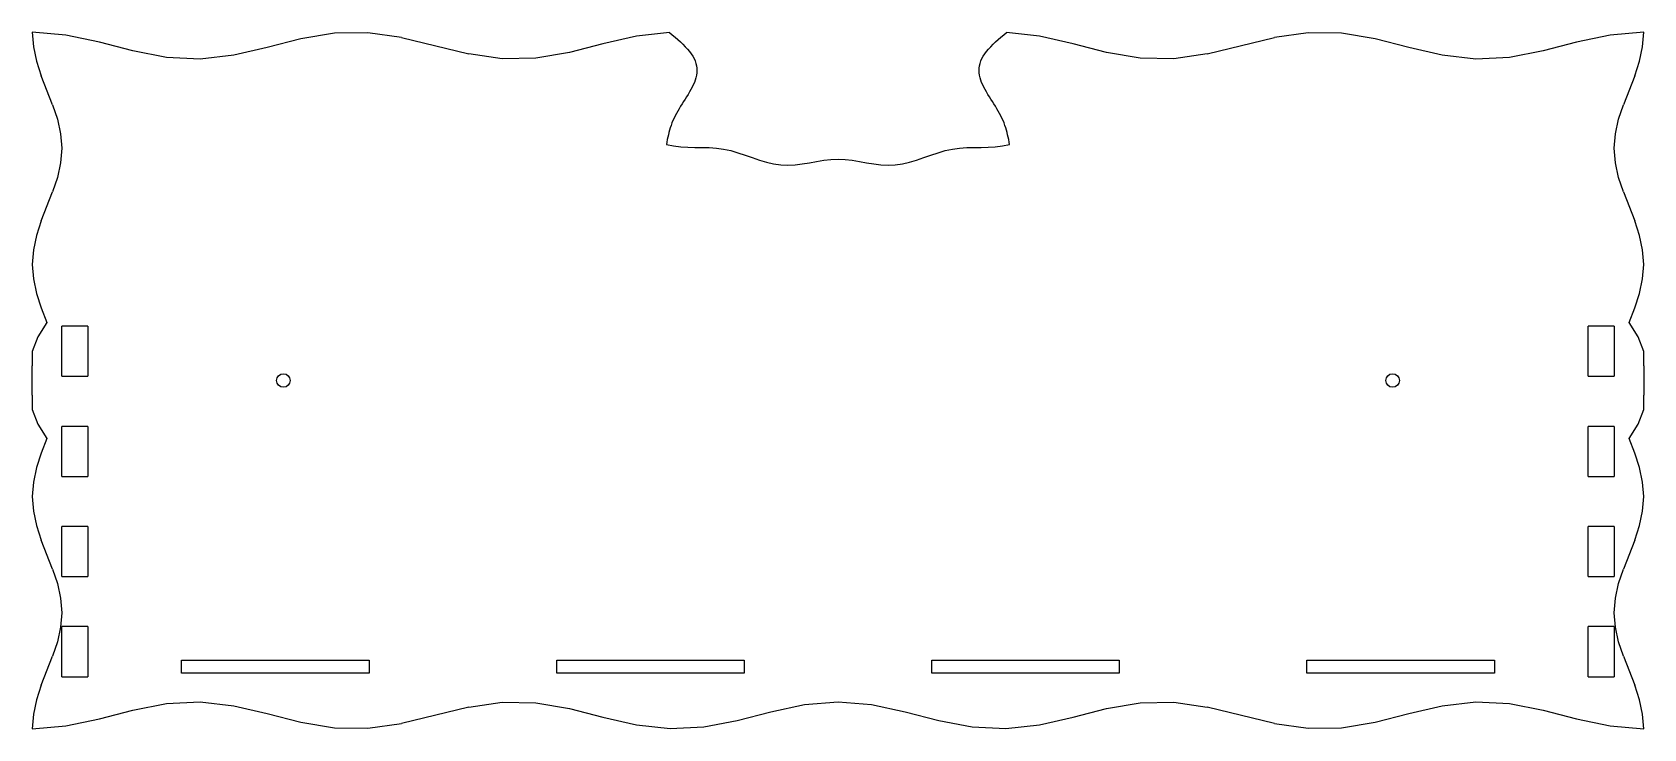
# Model space of a CAD drawing. Header units: millimetres. Extents: x 0 to 716, y 0 to 309.
import ezdxf

# ---------------------------------------------------------------- set-up
doc = ezdxf.new("R2010")
doc.units = ezdxf.units.MM
doc.layers.add('CutProfile', color=7, linetype='CONTINUOUS')

msp = doc.modelspace()

# ---------------------------------------------------------------- linework, layer by layer
at = {"layer": 'CutProfile'}
for p, q in [((14.91, 307.96), (0, 309.2)), ((0, 309.2), (0.5, 302.76)), ((29.82, 304.75), (14.91, 307.96)), ((134.18, 308.74), (119.27, 306.2)), ((149.08, 309), (134.18, 308.74)), ((163.99, 306.85), (149.08, 309)), ((282.93, 309.11), (268.35, 307.44)), ((282.93, 309.11), (284.18, 308.08)), ((284.18, 308.08), (285.43, 307.02)), ((430.17, 307.02), (431.42, 308.08)), ((431.42, 308.08), (432.67, 309.11)), ((447.25, 307.44), (432.67, 309.11)), ((566.52, 309), (551.61, 306.85)), ((581.42, 308.74), (566.52, 309)), ((596.33, 306.2), (581.42, 308.74)), ((700.69, 307.96), (685.78, 304.75)), ((715.6, 309.2), (700.69, 307.96)), ((715.1, 302.76), (715.6, 309.2)), ((0.5, 302.76), (1.92, 296.32)), ((44.73, 300.9), (29.82, 304.75)), ((59.63, 298), (44.73, 300.9)), ((104.36, 302.42), (89.45, 298.96)), ((119.27, 306.2), (104.36, 302.42)), ((163.99, 306.85), (193.81, 299.55)), ((253.44, 303.98), (238.53, 300.2)), ((268.35, 307.44), (253.44, 303.98)), ((285.43, 307.02), (286.65, 305.97)), ((286.65, 305.97), (287.83, 304.91)), ((287.83, 304.91), (288.94, 303.85)), ((288.94, 303.85), (289.98, 302.79)), ((289.98, 302.79), (290.94, 301.73)), ((290.94, 301.73), (291.82, 300.68)), ((291.82, 300.68), (292.61, 299.62)), ((422.99, 299.62), (423.78, 300.68)), ((423.78, 300.68), (424.66, 301.73)), ((424.66, 301.73), (425.62, 302.79)), ((425.62, 302.79), (426.66, 303.85)), ((426.66, 303.85), (427.77, 304.91)), ((427.77, 304.91), (428.95, 305.97)), ((428.95, 305.97), (430.17, 307.02)), ((462.16, 303.98), (447.25, 307.44)), ((477.07, 300.2), (462.16, 303.98)), ((521.79, 299.55), (551.61, 306.85)), ((611.24, 302.42), (596.33, 306.2)), ((626.15, 298.96), (611.24, 302.42)), ((670.88, 300.9), (655.97, 298)), ((685.78, 304.75), (670.88, 300.9)), ((713.68, 296.32), (715.1, 302.76)), ((1.92, 296.32), (4.04, 289.88)), ((74.54, 297.25), (59.63, 298)), ((89.45, 298.96), (74.54, 297.25)), ((208.72, 297.4), (193.81, 299.55)), ((223.62, 297.66), (208.72, 297.4)), ((238.53, 300.2), (223.62, 297.66)), ((292.61, 299.62), (293.29, 298.56)), ((293.29, 298.56), (293.87, 297.5)), ((293.87, 297.5), (294.35, 296.44)), ((294.35, 296.44), (294.72, 295.38)), ((294.72, 295.38), (294.98, 294.32)), ((294.98, 294.32), (295.13, 293.27)), ((420.47, 293.27), (420.62, 294.32)), ((420.62, 294.32), (420.88, 295.38)), ((420.88, 295.38), (421.25, 296.44)), ((421.25, 296.44), (421.73, 297.5)), ((421.73, 297.5), (422.31, 298.56)), ((422.31, 298.56), (422.99, 299.62)), ((491.98, 297.66), (477.07, 300.2)), ((506.88, 297.4), (491.98, 297.66)), ((521.79, 299.55), (506.88, 297.4)), ((641.06, 297.25), (626.15, 298.96)), ((655.97, 298), (641.06, 297.25)), ((711.56, 289.88), (713.68, 296.32)), ((9.06, 276.99), (4.04, 289.88)), ((294.02, 286.92), (293.55, 285.86)), ((294.41, 287.98), (294.02, 286.92)), ((294.74, 289.03), (294.41, 287.98)), ((294.97, 290.09), (294.74, 289.03)), ((295.12, 291.15), (294.97, 290.09)), ((295.18, 292.21), (295.12, 291.15)), ((295.13, 293.27), (295.18, 292.21)), ((420.42, 292.21), (420.47, 293.27)), ((420.48, 291.15), (420.42, 292.21)), ((420.63, 290.09), (420.48, 291.15)), ((420.86, 289.03), (420.63, 290.09)), ((421.19, 287.98), (420.86, 289.03)), ((421.58, 286.92), (421.19, 287.98)), ((422.05, 285.86), (421.58, 286.92)), ((711.56, 289.88), (706.54, 276.99)), ((289.87, 279.51), (289.2, 278.45)), ((290.55, 280.57), (289.87, 279.51)), ((291.21, 281.62), (290.55, 280.57)), ((291.85, 282.68), (291.21, 281.62)), ((292.46, 283.74), (291.85, 282.68)), ((293.03, 284.8), (292.46, 283.74)), ((293.55, 285.86), (293.03, 284.8)), ((422.57, 284.8), (422.05, 285.86)), ((423.14, 283.74), (422.57, 284.8)), ((423.75, 282.68), (423.14, 283.74)), ((424.39, 281.62), (423.75, 282.68)), ((425.05, 280.57), (424.39, 281.62)), ((425.73, 279.51), (425.05, 280.57)), ((426.4, 278.45), (425.73, 279.51)), ((9.06, 276.99), (11.18, 270.55)), ((285.49, 272.1), (284.98, 271.04)), ((286.04, 273.16), (285.49, 272.1)), ((286.62, 274.22), (286.04, 273.16)), ((287.23, 275.27), (286.62, 274.22)), ((287.87, 276.33), (287.23, 275.27)), ((288.53, 277.39), (287.87, 276.33)), ((289.2, 278.45), (288.53, 277.39)), ((427.07, 277.39), (426.4, 278.45)), ((427.73, 276.33), (427.07, 277.39)), ((428.37, 275.27), (427.73, 276.33)), ((428.98, 274.22), (428.37, 275.27)), ((429.56, 273.16), (428.98, 274.22)), ((430.11, 272.1), (429.56, 273.16)), ((430.62, 271.04), (430.11, 272.1)), ((704.42, 270.55), (706.54, 276.99)), ((11.18, 270.55), (12.6, 264.11)), ((283.01, 265.75), (282.72, 264.69)), ((283.33, 266.81), (283.01, 265.75)), ((283.69, 267.87), (283.33, 266.81)), ((284.08, 268.93), (283.69, 267.87)), ((284.51, 269.98), (284.08, 268.93)), ((284.98, 271.04), (284.51, 269.98)), ((431.09, 269.98), (430.62, 271.04)), ((431.52, 268.93), (431.09, 269.98)), ((431.91, 267.87), (431.52, 268.93)), ((432.27, 266.81), (431.91, 267.87)), ((432.59, 265.75), (432.27, 266.81)), ((432.88, 264.69), (432.59, 265.75)), ((703, 264.11), (704.42, 270.55)), ((12.6, 264.11), (13.1, 257.67)), ((13.1, 257.67), (12.6, 251.22)), ((281.8, 260.46), (281.6, 259.4)), ((281.6, 259.4), (284.77, 258.71)), ((282.01, 261.52), (281.8, 260.46)), ((282.23, 262.57), (282.01, 261.52)), ((282.46, 263.63), (282.23, 262.57)), ((282.72, 264.69), (282.46, 263.63)), ((284.77, 258.71), (287.95, 258.3)), ((287.95, 258.3), (291.12, 258.12)), ((291.12, 258.12), (294.3, 258.07)), ((294.3, 258.07), (297.48, 258.07)), ((297.48, 258.07), (300.65, 257.99)), ((300.65, 257.99), (303.82, 257.76)), ((303.82, 257.76), (307, 257.31)), ((408.6, 257.31), (411.77, 257.76)), ((411.77, 257.76), (414.95, 257.99)), ((414.95, 257.99), (418.12, 258.07)), ((418.12, 258.07), (421.3, 258.07)), ((421.3, 258.07), (424.48, 258.12)), ((424.48, 258.12), (427.65, 258.3)), ((427.65, 258.3), (430.82, 258.71)), ((430.82, 258.71), (434, 259.4)), ((433.14, 263.63), (432.88, 264.69)), ((433.37, 262.57), (433.14, 263.63)), ((433.59, 261.52), (433.37, 262.57)), ((433.8, 260.46), (433.59, 261.52)), ((434, 259.4), (433.8, 260.46)), ((702.5, 257.67), (703, 264.11)), ((703, 251.22), (702.5, 257.67)), ((12.6, 251.22), (11.18, 244.78)), ((307, 257.31), (310.18, 256.63)), ((310.18, 256.63), (313.35, 255.73)), ((313.35, 255.73), (316.52, 254.68)), ((316.52, 254.68), (319.7, 253.56)), ((319.7, 253.56), (322.88, 252.47)), ((322.88, 252.47), (326.05, 251.52)), ((326.05, 251.52), (329.23, 250.8)), ((329.23, 250.8), (332.4, 250.37)), ((338.75, 250.4), (341.93, 250.78)), ((341.93, 250.78), (345.1, 251.3)), ((345.1, 251.3), (348.27, 251.86)), ((348.27, 251.86), (351.45, 252.35)), ((351.45, 252.35), (354.62, 252.68)), ((354.62, 252.68), (357.8, 252.8)), ((357.8, 252.8), (360.98, 252.68)), ((360.98, 252.68), (364.15, 252.35)), ((364.15, 252.35), (367.32, 251.86)), ((367.32, 251.86), (370.5, 251.3)), ((370.5, 251.3), (373.68, 250.78)), ((373.68, 250.78), (376.85, 250.4)), ((383.2, 250.37), (386.38, 250.8)), ((386.38, 250.8), (389.55, 251.52)), ((389.55, 251.52), (392.73, 252.47)), ((392.73, 252.47), (395.9, 253.56)), ((395.9, 253.56), (399.07, 254.68)), ((399.07, 254.68), (402.25, 255.73)), ((402.25, 255.73), (405.43, 256.63)), ((405.43, 256.63), (408.6, 257.31)), ((704.42, 244.78), (703, 251.22)), ((11.18, 244.78), (9.06, 238.34)), ((332.4, 250.37), (335.57, 250.24)), ((335.57, 250.24), (338.75, 250.4)), ((376.85, 250.4), (380.02, 250.24)), ((380.02, 250.24), (383.2, 250.37)), ((706.54, 238.34), (704.42, 244.78)), ((4.04, 225.46), (9.06, 238.34)), ((706.54, 238.34), (711.56, 225.46)), ((4.04, 225.46), (1.92, 219.02)), ((713.68, 219.02), (711.56, 225.46)), ((1.92, 219.02), (0.5, 212.57)), ((715.1, 212.57), (713.68, 219.02)), ((0.5, 212.57), (0, 206.13)), ((715.6, 206.13), (715.1, 212.57)), ((0, 206.13), (0.5, 199.69)), ((715.1, 199.69), (715.6, 206.13)), ((0.5, 199.69), (1.92, 193.25)), ((1.92, 193.25), (4.04, 186.81)), ((711.56, 186.81), (713.68, 193.25)), ((713.68, 193.25), (715.1, 199.69)), ((4.04, 186.81), (6.55, 180.37)), ((709.05, 180.37), (711.56, 186.81)), ((6.55, 180.37), (2.46, 173.93)), ((713.14, 173.93), (709.05, 180.37)), ((2.46, 173.93), (0, 167.48)), ((13.1, 156.46), (13.1, 178.69)), ((24.7, 178.69), (13.1, 178.69)), ((24.7, 178.69), (24.7, 156.46)), ((690.9, 156.46), (690.9, 178.69)), ((702.5, 178.69), (690.9, 178.69)), ((702.5, 178.69), (702.5, 156.46)), ((715.6, 167.48), (713.14, 173.93)), ((0, 167.48), (0, 161.04)), ((715.6, 161.04), (715.6, 167.48)), ((0, 148.16), (0, 161.04)), ((715.6, 161.04), (715.6, 148.16)), ((13.1, 156.46), (24.7, 156.46)), ((690.9, 156.46), (702.5, 156.46)), ((0, 148.16), (0, 141.72)), ((715.6, 141.72), (715.6, 148.16)), ((0, 141.72), (2.46, 135.28)), ((713.14, 135.28), (715.6, 141.72)), ((2.46, 135.28), (6.55, 128.83)), ((6.55, 128.83), (4.04, 122.39)), ((13.1, 112.01), (13.1, 134.24)), ((24.7, 134.24), (13.1, 134.24)), ((24.7, 134.24), (24.7, 112.01)), ((690.9, 112.01), (690.9, 134.24)), ((702.5, 134.24), (690.9, 134.24)), ((702.5, 134.24), (702.5, 112.01)), ((709.05, 128.83), (713.14, 135.28)), ((711.56, 122.39), (709.05, 128.83)), ((4.04, 122.39), (1.92, 115.95)), ((713.68, 115.95), (711.56, 122.39)), ((1.92, 115.95), (0.5, 109.51)), ((715.1, 109.51), (713.68, 115.95)), ((0.5, 109.51), (0, 103.07)), ((13.1, 112.01), (24.7, 112.01)), ((690.9, 112.01), (702.5, 112.01)), ((715.6, 103.07), (715.1, 109.51)), ((0, 103.07), (0.5, 96.62)), ((715.1, 96.62), (715.6, 103.07)), ((0.5, 96.62), (1.92, 90.18)), ((713.68, 90.18), (715.1, 96.62)), ((1.92, 90.18), (4.04, 83.74)), ((13.1, 67.56), (13.1, 89.79)), ((24.7, 89.79), (13.1, 89.79)), ((24.7, 89.79), (24.7, 67.56)), ((690.9, 67.56), (690.9, 89.79)), ((702.5, 89.79), (690.9, 89.79)), ((702.5, 89.79), (702.5, 67.56)), ((711.56, 83.74), (713.68, 90.18)), ((9.06, 70.86), (4.04, 83.74)), ((711.56, 83.74), (706.54, 70.86)), ((9.06, 70.86), (11.18, 64.42)), ((11.18, 64.42), (12.6, 57.98)), ((13.1, 67.56), (24.7, 67.56)), ((690.9, 67.56), (702.5, 67.56)), ((703, 57.98), (704.42, 64.42)), ((704.42, 64.42), (706.54, 70.86)), ((12.6, 57.98), (13.1, 51.53)), ((702.5, 51.53), (703, 57.98)), ((13.1, 51.53), (12.6, 45.09)), ((703, 45.09), (702.5, 51.53)), ((12.6, 45.09), (11.18, 38.65)), ((13.1, 23.11), (13.1, 45.34)), ((24.7, 45.34), (13.1, 45.34)), ((24.7, 45.34), (24.7, 23.11)), ((690.9, 23.11), (690.9, 45.34)), ((702.5, 45.34), (690.9, 45.34)), ((702.5, 45.34), (702.5, 23.11)), ((704.42, 38.65), (703, 45.09)), ((11.18, 38.65), (9.06, 32.21)), ((706.54, 32.21), (704.42, 38.65)), ((4.04, 19.32), (9.06, 32.21)), ((66.34, 24.7), (66.34, 30.5)), ((66.34, 30.5), (149.61, 30.5)), ((149.61, 30.5), (149.61, 24.7)), ((232.89, 24.7), (232.89, 30.5)), ((232.89, 30.5), (316.16, 30.5)), ((316.16, 30.5), (316.16, 24.7)), ((399.44, 24.7), (399.44, 30.5)), ((399.44, 30.5), (482.71, 30.5)), ((482.71, 30.5), (482.71, 24.7)), ((565.99, 24.7), (565.99, 30.5)), ((565.99, 30.5), (649.26, 30.5)), ((649.26, 30.5), (649.26, 24.7)), ((706.54, 32.21), (711.56, 19.32)), ((13.1, 23.11), (24.7, 23.11)), ((149.61, 24.7), (66.34, 24.7)), ((316.16, 24.7), (232.89, 24.7)), ((482.71, 24.7), (399.44, 24.7)), ((649.26, 24.7), (565.99, 24.7)), ((690.9, 23.11), (702.5, 23.11)), ((4.04, 19.32), (1.92, 12.88)), ((713.68, 12.88), (711.56, 19.32)), ((1.92, 12.88), (0.5, 6.44)), ((29.82, 4.45), (44.73, 8.3)), ((44.73, 8.3), (59.63, 11.2)), ((59.63, 11.2), (74.54, 11.95)), ((74.54, 11.95), (89.45, 10.24)), ((89.45, 10.24), (104.36, 6.78)), ((193.81, 9.65), (163.99, 2.35)), ((193.81, 9.65), (208.72, 11.8)), ((208.72, 11.8), (223.62, 11.54)), ((223.62, 11.54), (238.53, 9)), ((238.53, 9), (253.44, 5.22)), ((313.07, 3.7), (327.98, 7.55)), ((327.98, 7.55), (342.89, 10.76)), ((342.89, 10.76), (357.8, 12)), ((357.8, 12), (372.71, 10.76)), ((372.71, 10.76), (387.62, 7.55)), ((387.62, 7.55), (402.52, 3.7)), ((462.16, 5.22), (477.07, 9)), ((477.07, 9), (491.98, 11.54)), ((491.98, 11.54), (506.88, 11.8)), ((506.88, 11.8), (521.79, 9.65)), ((551.61, 2.35), (521.79, 9.65)), ((611.24, 6.78), (626.15, 10.24)), ((626.15, 10.24), (641.06, 11.95)), ((641.06, 11.95), (655.97, 11.2)), ((655.97, 11.2), (670.88, 8.3)), ((670.88, 8.3), (685.78, 4.45)), ((715.1, 6.44), (713.68, 12.88)), ((0.5, 6.44), (0, 0)), ((0, 0), (14.91, 1.24)), ((14.91, 1.24), (29.82, 4.45)), ((104.36, 6.78), (119.27, 3)), ((119.27, 3), (134.18, 0.46)), ((134.18, 0.46), (149.08, 0.2)), ((149.08, 0.2), (163.99, 2.35)), ((253.44, 5.22), (268.35, 1.76)), ((268.35, 1.76), (283.26, 0.05)), ((283.26, 0.05), (298.17, 0.8)), ((298.17, 0.8), (313.07, 3.7)), ((402.52, 3.7), (417.43, 0.8)), ((417.43, 0.8), (432.34, 0.05)), ((432.34, 0.05), (447.25, 1.76)), ((447.25, 1.76), (462.16, 5.22)), ((551.61, 2.35), (566.52, 0.2)), ((566.52, 0.2), (581.42, 0.46)), ((581.42, 0.46), (596.33, 3)), ((596.33, 3), (611.24, 6.78)), ((685.78, 4.45), (700.69, 1.24)), ((700.69, 1.24), (715.6, 0)), ((715.6, 0), (715.1, 6.44))]:
    msp.add_line(p, q, dxfattribs=at)
for centre in [(111.53, 154.6), (604.07, 154.6)]:
    msp.add_circle(centre, 3, dxfattribs=at)

doc.saveas('drawing.dxf')
